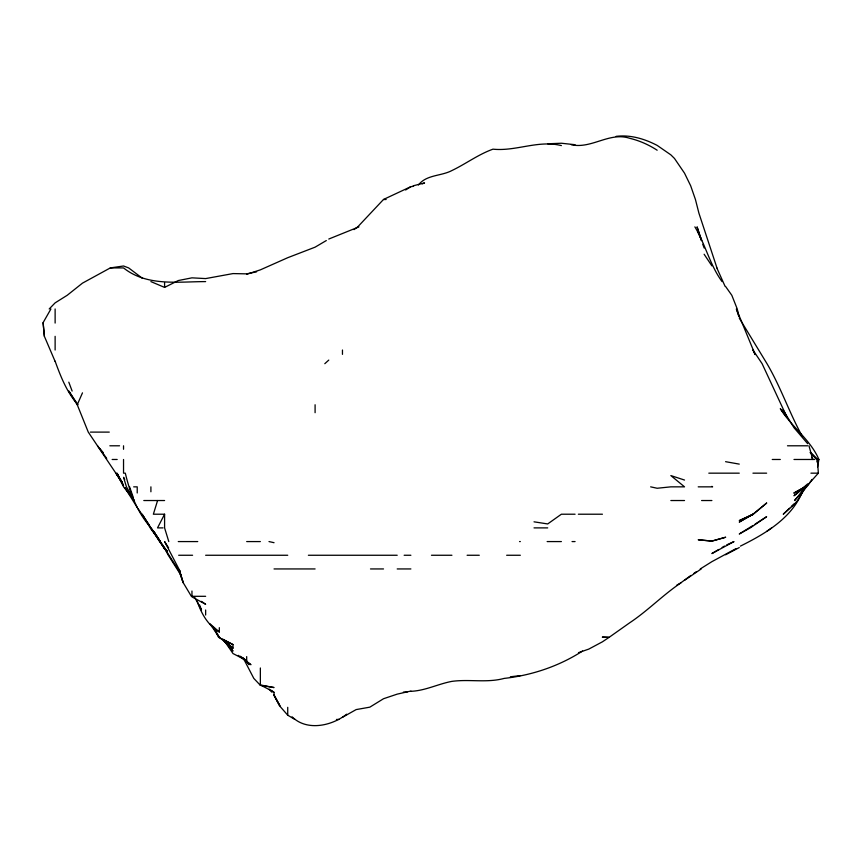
<?xml version="1.0" encoding="UTF-8"?>
<svg xmlns="http://www.w3.org/2000/svg" width="862" height="862" viewBox="0 0 862 862"><rect width="100%" height="100%" fill="white"/><g stroke="black" fill="none" stroke-linecap="round" stroke-linejoin="round"><path stroke-width="1.29" d="M816.971 461.967L817.391 459.478L810.334 452.572M817.575 466.945L818.9 459.478C810.409 439.534 791.521 426.97 780.304 408.61L786.09 416.465M157.584 500.531L153.361 514.215L164.588 514.215L164.588 527.889L168.79 541.573M122.07 482.451L88.269 432.11L77.246 404.752L82.483 392.846M802.554 491.405C791.866 518.213 765.068 533.869 740.393 546.12M164.588 514.215L157.53 527.889L163.037 527.889M55.125 361.447L44.382 336.331L43.1 322.657L50.912 308.973M142.456 278.34L128.664 267.92L123.535 265.992L110.304 267.92L82.483 283.135L67.204 295.289L55.125 302.864L49.199 308.973M812.069 479.423L807.672 485.672L794.548 500.531L806.002 486.847L797.469 500.531L793.988 504.658L783.256 514.215L789.517 508.192M810.323 452.625L817.391 459.478L818.35 473.163L807.672 485.101L793.988 495.769L807.672 483.873M413.555 186.321L410.883 186.655L383.515 199.456L357.741 226.868L354.045 229.604M791.305 506.479L793.988 503.904M418.426 185.007C426.431 174.544 441.215 176.247 451.925 170.536C465.965 163.802 478.324 154.406 492.967 149.169C516.112 151.55 538.254 139.773 561.388 145.592M324.802 363.699L328.778 360.09M681.109 582.626L690.85 575.46M578.467 652.653L588.757 649.108L602.43 641.813L609.1 637.352L602.43 637.137L609.1 637.352L629.799 622.72C647.976 610.63 663.126 594.758 681.282 582.626M292.099 716.818C306.732 731.407 331.773 726.019 346.675 714.199M701.237 568.942L684.525 580.288M766.63 531.466L771.662 527.889M752.946 525.518L739.262 533.998L750.263 527.889L766.63 516.704L755.047 524.161M694.007 573.295L696.108 571.84M405.614 189.996L410.883 186.655M700.256 568.942L711.893 561.658L735.846 548.717M582.561 651.036C558.953 666.218 532.005 675.291 504.173 678.405C487.019 683.081 469.294 678.997 451.925 681.368C438.004 683.975 425.192 690.764 410.883 691.313M676.551 585.363L679.967 583.305M718.736 549.482L711.893 553.566L733.993 541.573L726.785 544.859M722.162 547.445L724.436 546.088M326.31 240.552L315.093 247.168L287.725 257.706L260.356 269.86L246.683 274.299M358.926 226.868L328.778 239.043M342.462 717.303L356.146 709.588L369.83 707.163L383.515 698.737L397.199 694.136L410.883 691.055M150.904 281.605L164.588 287.402L178.272 280.549L191.957 277.844L205.641 278.588L232.999 273.588L246.683 273.857L256.628 271.821M725.578 554.772L739.262 547.564M422.218 183.886L424.557 182.916L413.157 185.826M510.39 676.789L520.336 675.592M110.304 267.92L123.535 267.92C146.96 286.626 178.003 281.605 205.641 281.605M547.704 143.782L561.388 143.243L575.073 144.708M616.114 136.358C630.445 134.591 644.539 138.825 657.167 145.398L670.851 154.858L674.483 158.457L684.525 173.176L690.688 185.826L695.44 199.51L698.92 213.194L716.958 267.92M571.344 144.773C591.763 149.137 609.477 131.574 629.799 138.319C639.604 140.668 648.698 144.762 657.167 150.214M383.515 199.51L386.144 199.51M90.381 432.11L109.269 432.11M109.851 445.794L119.559 445.794M787.491 445.794L807.672 445.794M112.157 459.478L117.178 459.478M772.255 459.478L780.304 459.478M793.988 459.478L814.579 459.478M810.42 452.83L816.842 459.478L818.9 459.478M708.812 473.163L739.262 473.163M752.946 473.163L766.63 473.163M810.926 473.163L818.35 473.163M133.685 486.847L137.22 486.847L137.22 492.978M698.209 486.847L712.615 486.847L711.893 486.351M143.792 500.531L164.588 500.531M670.851 500.531L684.525 500.531M701.593 500.531L711.893 500.531M575.073 514.215L561.388 514.215L547.704 523.945L534.02 521.822M578.359 514.215L602.43 514.215M534.02 527.889L547.704 527.889M178.272 541.573L197.743 541.573M246.683 541.573L260.356 541.573M519.538 541.573L520.336 541.573M547.144 541.573L561.388 541.573M572.045 541.573L575.073 541.573M178.671 555.257L192.582 555.257M205.641 555.257L287.725 555.257M308.38 555.257L397.199 555.257M404.149 555.257L410.883 555.257M431.463 555.257L451.925 555.257M467.107 555.257L479.283 555.257M506.651 555.257L520.336 555.257M274.041 568.942L315.093 568.942M370.498 568.942L383.515 568.942M397.199 568.942L410.883 568.942M191.957 596.31L205.641 596.31M403.384 692.089L407.101 692.089M336.439 719.447L338.992 719.447M243.138 657.878L253.816 678.405L260.356 685.312L274.041 687.553L260.356 684.956L274.041 692.089M725.578 461.687L739.262 464.112M650.648 486.847L657.167 488.258L670.851 486.847L684.525 486.847L670.851 475.576L684.525 480.048M268.998 541.573L274.041 542.694M219.325 627.665L219.325 631.997L209.832 623.668L219.325 637.352L232.999 648.17L232.999 644.593L218.592 637.352L213.905 628.236M222.741 639.162L232.999 644.593M274.041 695.332L279.493 705.762L287.725 715.191L294.923 719.447M238.268 655.357L250.95 664.721L246.683 661.423L248.978 664.721L247.265 661.747M240.369 656.273L246.683 660.626L232.999 653.547L223.538 639.636M201.46 601.374L205.641 604.273L191.957 596.892L191.957 591.041M219.325 631.997C207.925 625.327 201.255 613.507 197.29 601.277M223.592 639.852L232.999 648.17M271.315 690.343L273.135 692.089M811.002 453.175L816.842 459.478M223.398 640.283L232.999 651.036L227.977 644.722M807.672 443.693L793.988 427.703L782.911 409.698M167.099 551.303L159.556 541.573L150.904 527.889L154.557 533.158M99.97 448.725L103.224 452.636M179.889 570.892L164.588 541.573L168.607 547.887M269.256 689.158L271.681 692.089M167.099 551.13L164.588 548.038L167.002 551.13M133.028 498.57L123.535 486.804L117.06 473.163L123.535 485.683L116.004 473.163L122.167 482.451M152.563 530.195L155.052 533.298M224.626 640.509L226.307 642.621M153.393 531.046L155.052 533.158M127.598 491.06L133.19 498.419L131.013 495.262M125.184 487.892L133.007 498.419M179.792 572.163L156.313 535.259M97.535 445.794L106.705 458.422M137.909 508.461L149.428 525.357M725.578 286.464L731.816 295.289L737.247 308.973L738.971 316.516M137.22 507.502L125.065 487.989M150.904 527.889L154.513 533.158M179.673 571.204L178.272 568.942L183.175 582.626L191.353 596.31M704.125 254.236L711.893 265.862M722.054 281.605C709.9 265 705.428 244.377 694.88 226.868M155.225 533.6L164.588 548.889L155.957 535.259L160.407 541.573L150.904 528.988L142.133 514.215L150.225 526.844C136.713 511.489 130.033 492.719 125.302 473.163L123.535 473.163L123.535 459.478M122.135 482.246L117.2 474.294L122.9 484.218M77.246 404.752L68.809 391.068L77.892 404.752C66.87 392.264 60.717 376.662 55.125 361.221M124.774 479.412L123.535 477.3L126.455 486.847L134.364 500.531M181.462 575.967L168.305 555.257L162.821 545.129M215.435 630.51L219.325 637.352M739.262 318.089L766.997 363.699C780.8 387.027 789.344 412.984 802.49 436.678M274.041 695.278L279.913 705.762L274.041 694.912M194.758 597.452L201.482 609.994L199.618 605.016M811.659 457.28L812.791 459.478L808.976 445.794M716.828 267.92L725.104 286.389M787.038 417.294L762.116 363.699L752.946 350.015L755.144 354.584L736.374 308.973L738.853 316.516M698.209 232.524L701.657 240.552L697.067 226.868L701.409 240.552M68.809 382.168L72.128 391.068M702.778 244.291L704.157 248.019M129.569 486.847L133.05 496.792M43.111 322.657L44.382 336.331M342.462 350.015L342.462 354.357M315.093 404.752L315.093 412.693M287.725 707.325L287.725 715.191M274.041 692.542L274.041 695.063M260.356 667.975L260.356 685.312M246.683 656.596L246.683 662.005M205.641 609.994L205.641 615.026M164.588 282.693L164.588 287.402M150.904 486.847L150.904 491.782M123.535 445.794L123.535 449.253M55.125 308.973L55.125 323.067M55.125 336.331L55.125 350.015M766.63 503.063L752.946 514.56L739.262 520.616L752.946 514.215L766.63 503.063M752.946 514.194L739.262 522.081L752.946 514.215M805.076 486.847L793.988 492.999L805.076 486.847M725.578 537.263L711.893 541.099L698.209 539.763L711.893 541.088L725.578 537.263M183.175 582.626L179.382 570.181L183.175 582.626"/></g></svg>
